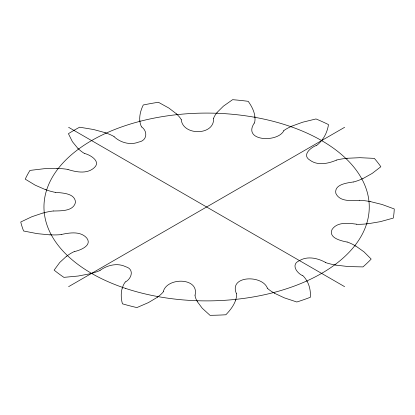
<?xml version="1.0" encoding="UTF-8"?>
<svg xmlns="http://www.w3.org/2000/svg" width="415" height="415" viewBox="0 0 415 415"><rect width="100%" height="100%" fill="white"/><g stroke="black" fill="none" stroke-linecap="round" stroke-linejoin="round"><path stroke-width="0.62" d="M195.102 295.096C199.34 277.22 166.783 277.111 163.256 291.724M122.228 288.109C120.713 293.218 121.05 298.722 122.425 303.822A187.668 108.351 0 0 0 136.893 307.582L148.466 302.582L157.394 297.249M235.684 300.112C233.728 305.741 229.962 310.539 225.848 314.767A187.668 108.351 0 0 1 210.016 315.317L202.266 308.272L197.192 301.456M254.307 123.027C242.116 141.261 277.583 142.978 283.834 130.699M322.17 139.881C325.536 135.435 327.658 130.097 328.493 124.593A187.668 108.351 0 0 0 316.002 118.949L302.691 122.207L291.812 126.15M216.983 112.548L223.441 106.136L232.608 99.683A187.668 108.351 0 0 1 248.212 101.333C251.459 105.856 254.182 110.976 254.914 116.563M125.496 281.915C131.825 278.444 134.47 269.019 125.595 266.689C117.284 262.596 107.215 265.185 100.015 270.388M66.597 256.174L59.765 262.456L54.121 270.144A187.668 108.351 0 0 0 63.905 277.355L78.181 276.027L90.382 273.703M68.6 286.666L344.621 127.306M316.427 145.442C310.752 147.434 301.466 155.169 310.021 160.211C317.708 165.896 328.249 163.624 336.394 160.159M362.949 178.575L372.182 173.418L380.851 166.737A187.668 108.351 0 0 0 374.34 158.38L359.93 157.695L347.122 158.271M74.477 251.568C80.173 250.287 92.436 245.613 86.818 238.117C80.583 230.844 69.497 232.727 61.192 234.522M43.041 212.973L31.934 216.703L20.75 221.994A187.668 108.351 0 0 0 23.608 231.005L37.319 233.661L49.992 234.874M353.383 181.957C347.039 182.958 334.101 184.317 335.828 193.317C339.61 201.903 351.412 200.689 359.219 200.341M367.913 223.773L380.239 221.688L393.29 218.093A187.668 108.351 0 0 0 394.25 208.953L382.044 204.476L370.242 201.55M53.727 211.012C61.093 210.773 73.325 211.417 75.483 202.406C75.193 193.234 62.541 193.042 55.683 192.353M56.954 168.402L44.12 168.723L29.958 170.409A187.668 108.351 0 0 0 25.237 179.156L35.239 185.183L45.484 189.66M356.724 224.204C348.59 223.171 337.177 221.569 332.031 229.552C328.275 237.992 341.156 240.871 347.09 242.049M335.922 265.128L348.517 266.586L362.969 266.907A187.668 108.351 0 0 0 371.176 259.069L363.965 251.832L355.873 246.074M67.998 169.528C76.313 172.142 87.114 174.238 94.189 167.748C101.327 161.518 90.439 154.94 84.748 153.534M105.156 132.67L93.531 129.511L79.639 127.203A187.668 108.351 0 0 0 68.418 133.677L72.418 141.702L77.885 148.414M325.671 262.508C317.89 258.172 307.593 255.733 299.5 260.615C290.521 264.241 296.73 273.143 302.774 275.726M274.31 293.161L284.291 297.835L296.824 301.995A187.668 108.351 0 0 0 310.399 297.259C310.716 291.911 309.798 286.423 307.313 281.645M68.6 127.306L344.621 286.666M114.026 136.628C120.433 142.677 130.284 145.416 138.646 142.08C147.06 140.784 148.005 131.571 141.733 126.959M176.598 113.959L168.848 108.045L158.4 102.272A187.668 108.351 0 0 0 143.253 104.995C140.913 109.814 139.336 115.183 139.777 120.583M267.343 288.093C262.285 274.637 228.509 275.384 236.431 293.654M181.262 119.847C183.067 135.876 214.275 135.669 213.58 118.721M274.398 293.109A41.09 23.722 0 0 1 267.219 288.135M236.576 293.649A41.09 23.722 0 0 1 235.564 300.097M197.307 301.435A41.09 23.722 0 0 1 194.957 295.101M163.386 291.761A41.09 23.722 0 0 1 157.301 297.202M122.352 288.119A41.09 23.722 0 0 1 125.366 281.884M100.098 270.456A41.09 23.722 0 0 1 90.335 273.635M66.696 256.216A41.09 23.722 0 0 1 74.389 251.506M61.213 234.605A41.09 23.722 0 0 1 50.002 234.802M43.098 213.04A41.09 23.722 0 0 1 53.696 210.929M55.636 192.43A41.09 23.722 0 0 1 45.551 189.598M56.954 168.474A41.09 23.722 0 0 1 68.039 169.45M84.644 153.591A41.09 23.722 0 0 1 77.994 148.378M105.099 132.733A41.09 23.722 0 0 1 114.125 136.571M141.593 126.985A41.09 23.722 0 0 1 139.902 120.583M176.494 114.001A41.09 23.722 0 0 1 181.402 119.821M213.44 118.706A41.09 23.722 0 0 1 217.092 112.584M254.794 116.568A41.09 23.722 0 0 1 254.452 123.042M283.72 130.647A41.09 23.722 0 0 1 291.88 126.207M322.05 139.855A41.09 23.722 0 0 1 316.541 145.494M336.337 160.081A41.09 23.722 0 0 1 347.137 158.338M362.866 178.517A41.09 23.722 0 0 1 353.445 182.029M359.234 200.258A41.09 23.722 0 0 1 370.196 201.617M367.882 223.701A41.09 23.722 0 0 1 356.713 224.287M347.163 241.976A41.09 23.722 0 0 1 355.785 246.121M335.953 265.06A41.09 23.722 0 0 1 325.593 262.581M302.898 275.685A41.09 23.722 0 0 1 307.193 281.661M125.289 288.311A162.649 93.904 0 0 0 369.257 206.986A162.649 93.904 0 0 0 125.289 125.662A162.649 93.904 0 0 0 125.289 288.311"/></g></svg>
